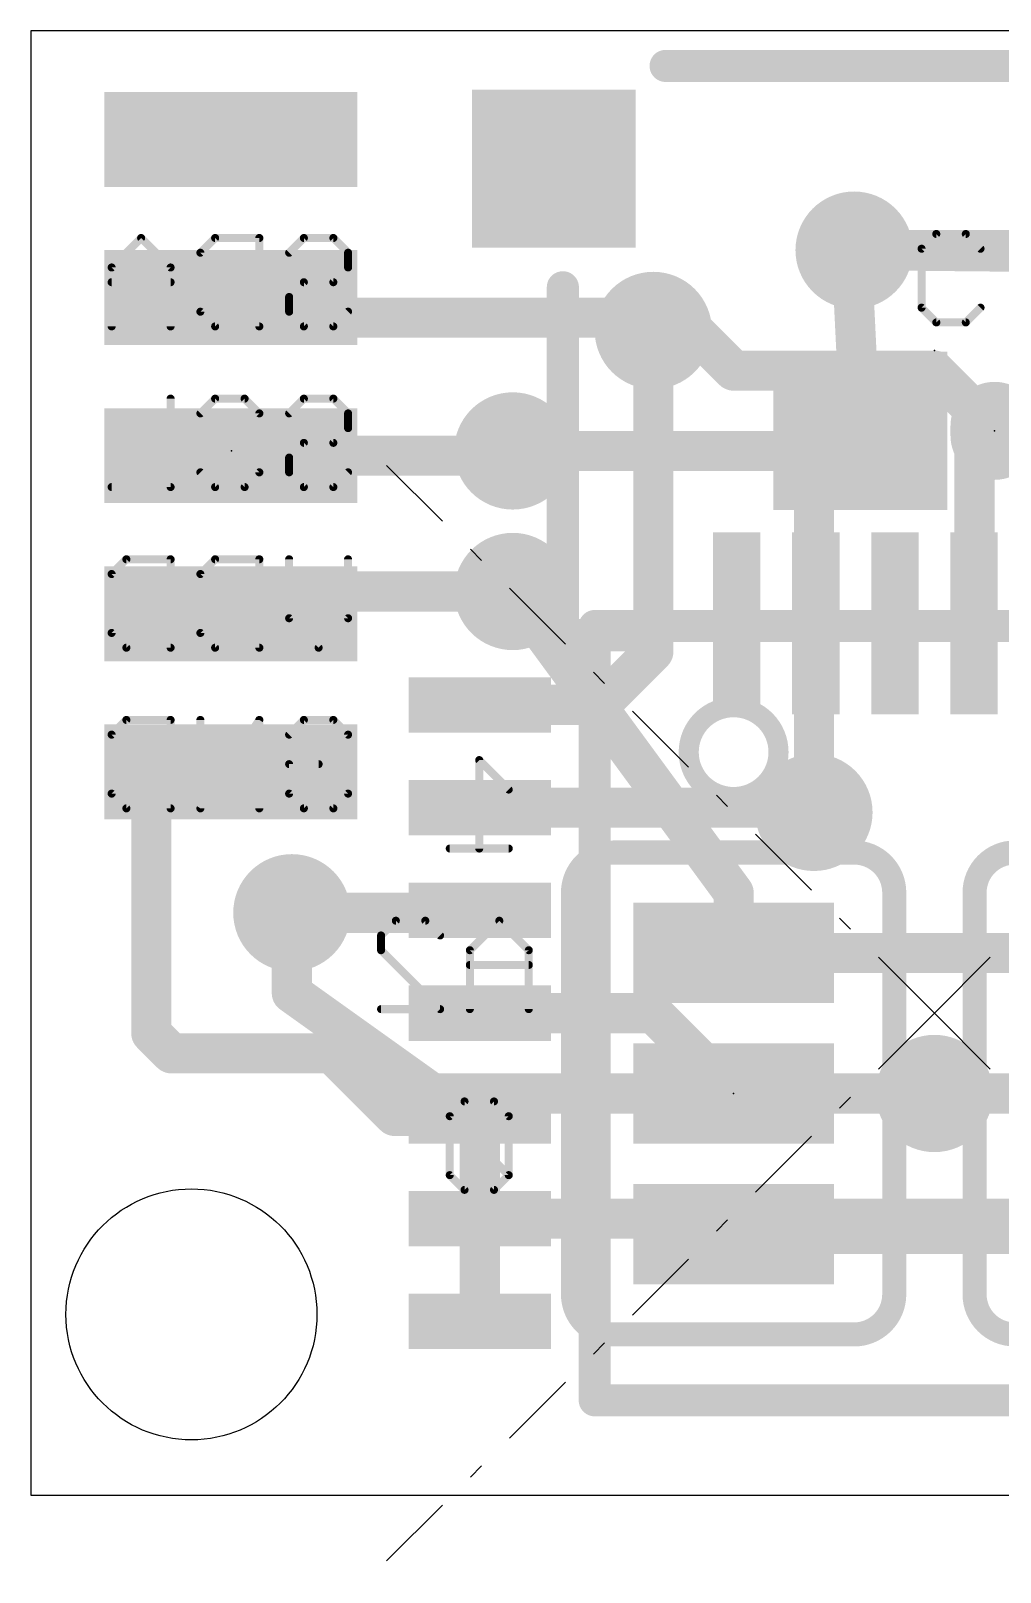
# Model space of a CAD drawing. Extents: x 1.9 to 12.9, y 2.7 to 12.4.
# Drawn here: x 1.91 to 8.04, y 2.69 to 12.44 of the extents above; entities that cross this region are included whole.
import ezdxf

# ---------------------------------------------------------------- set-up
doc = ezdxf.new("R2010")
doc.units = 0
doc.header["$MEASUREMENT"] = 0
doc.linetypes.add('DASHDOT', pattern=[1, 0.5, -0.25, 0, -0.25])
doc.layers.get('0').update_dxf_attribs({"linetype": 'CONTINUOUS'})
for name, color, linetype in [('1', 14, 'CONTINUOUS'), ('16', 174, 'CONTINUOUS'), ('18', 94, 'CONTINUOUS'), ('20', 178, 'CONTINUOUS'), ('21', 178, 'CONTINUOUS'), ('22', 251, 'CONTINUOUS'), ('23', 178, 'CONTINUOUS'), ('24', 178, 'CONTINUOUS'), ('Alignment', 2, 'CONTINUOUS')]:
    doc.layers.add(name, color=color, linetype=linetype)

# ---------------------------------------------------------------- blocks, each defined once
blk = doc.blocks.new('RECT')
blk.add_solid([(-0.5, -0.5), (0.5, -0.5), (-0.5, 0.5), (0.5, 0.5)])
blk = doc.blocks.new('ROUNDV')
at = {"const_width": 0.5}
blk.add_lwpolyline([(0, -0.25, 1), (0, 0.25, 1), (0, -0.25)], format="xyb", dxfattribs=at)

msp = doc.modelspace()

# ---------------------------------------------------------------- linework, layer by layer
at = {"layer": '1', "const_width": 0.254}
for points in [[(7.112, 11.049), (7.112, 10.707)], [(9.652, 11.049), (7.112, 11.049)], [(3.17, 10.749), (3.221, 10.622)], [(7.112, 10.707), (7.151, 9.906)], [(3.221, 10.622), (5.761, 10.622)], [(5.761, 10.622), (5.842, 10.541)], [(5.888, 10.495), (5.842, 10.541)], [(5.842, 8.509), (5.842, 10.541)], [(3.17, 9.749), (4.923, 9.749)], [(4.923, 9.749), (4.953, 9.779)], [(3.311, 8.89), (3.17, 8.749)], [(4.953, 8.89), (3.311, 8.89)], [(3.184, 8.763), (3.17, 8.749)], [(5.506, 8.173), (5.842, 8.509)], [(4.745, 8.173), (5.506, 8.173)], [(3.041, 7.62), (3.17, 7.749)], [(2.667, 6.096), (2.667, 7.62)], [(2.667, 7.62), (3.041, 7.62)], [(4.745, 7.523), (6.761, 7.523)], [(6.761, 7.523), (6.858, 7.493)], [(3.556, 6.858), (4.73, 6.858)], [(4.73, 6.858), (4.745, 6.873)], [(5.842, 6.223), (4.745, 6.223)], [(6.35, 5.715), (5.842, 6.223)], [(2.794, 5.969), (2.667, 6.096)], [(3.81, 5.969), (2.794, 5.969)], [(4.206, 5.573), (3.81, 5.969)], [(7.62, 5.715), (6.35, 5.715)], [(4.745, 5.573), (4.206, 5.573)], [(4.745, 5.573), (4.745, 4.923)], [(4.745, 4.273), (4.745, 4.923)], [(10.495, 4.923), (4.745, 4.923)]]:
    msp.add_lwpolyline(points, dxfattribs=at)
at = {"layer": '1', "const_width": 0.127}
for points in [[(7.1755, 11.049, 1), (7.0485, 11.049)], [(7.112, 11.1125, 1), (7.112, 10.9855)], [(3.2289, 10.7727, 1), (3.1111, 10.7253)], [(7.1754, 10.7101, 1), (7.0486, 10.7039)], [(3.221, 10.6855, 1), (3.221, 10.5585)], [(5.8059, 10.6669, 1), (5.7161, 10.5771)], [(5.761, 10.5585, 1), (5.761, 10.6855)], [(7.0485, 10.707, 1), (7.1755, 10.707)], [(3.1621, 10.5983, 1), (3.2799, 10.6457)], [(5.8869, 10.5859, 1), (5.7971, 10.4961)], [(5.9055, 10.541, 1), (5.7785, 10.541)], [(5.7971, 10.4961, 1), (5.8869, 10.5859)], [(5.8431, 10.4501, 1), (5.9329, 10.5399)], [(7.0876, 9.9029, 1), (7.2144, 9.9091)], [(3.17, 9.8125, 1), (3.17, 9.6855)], [(4.8781, 9.7939, 1), (4.9679, 9.7041)], [(4.9979, 9.7341, 1), (4.9081, 9.8239)], [(4.923, 9.6855, 1), (4.923, 9.8125)], [(3.311, 8.9535, 1), (3.311, 8.8265)], [(3.3559, 8.8451, 1), (3.2661, 8.9349)], [(4.953, 8.8265, 1), (4.953, 8.9535)], [(3.2289, 8.7181, 1), (3.1391, 8.8079)], [(3.1251, 8.7939, 1), (3.2149, 8.7041)], [(3.1251, 8.7939, 1), (3.2149, 8.7041)], [(5.8869, 8.4641, 1), (5.7971, 8.5539)], [(5.7785, 8.509, 1), (5.9055, 8.509)], [(4.745, 8.2365, 1), (4.745, 8.1095)], [(5.506, 8.1095, 1), (5.506, 8.2365)], [(5.4611, 8.2179, 1), (5.5509, 8.1281)], [(3.2149, 7.7041, 1), (3.1251, 7.7939)], [(2.7305, 7.62, 1), (2.6035, 7.62)], [(2.667, 7.6835, 1), (2.667, 7.5565)], [(2.9961, 7.6649, 1), (3.0859, 7.5751)], [(3.041, 7.5565, 1), (3.041, 7.6835)], [(4.745, 7.5865, 1), (4.745, 7.4595)], [(6.7798, 7.5837, 1), (6.7422, 7.4623)], [(6.761, 7.4595, 1), (6.761, 7.5865)], [(6.8392, 7.4323, 1), (6.8768, 7.5537)], [(3.556, 6.9215, 1), (3.556, 6.7945)], [(4.6851, 6.9029, 1), (4.7749, 6.8131)], [(4.7899, 6.8281, 1), (4.7001, 6.9179)], [(4.73, 6.7945, 1), (4.73, 6.9215)], [(4.745, 6.2865, 1), (4.745, 6.1595)], [(5.8869, 6.2679, 1), (5.7971, 6.1781)], [(5.842, 6.1595, 1), (5.842, 6.2865)], [(2.7119, 6.1409, 1), (2.6221, 6.0511)], [(2.6035, 6.096, 1), (2.7305, 6.096)], [(2.794, 6.0325, 1), (2.794, 5.9055)], [(2.7491, 5.9241, 1), (2.8389, 6.0139)], [(3.8549, 6.0139, 1), (3.7651, 5.9241)], [(3.81, 5.9055, 1), (3.81, 6.0325)], [(6.35, 5.7785, 1), (6.35, 5.6515)], [(6.3051, 5.6701, 1), (6.3949, 5.7599)], [(7.62, 5.6515, 1), (7.62, 5.7785)], [(4.206, 5.6365, 1), (4.206, 5.5095)], [(4.1611, 5.5281, 1), (4.2509, 5.6179)], [(4.8085, 5.573, 1), (4.6815, 5.573)], [(4.745, 5.5095, 1), (4.745, 5.6365)], [(4.8085, 4.923, 1), (4.6815, 4.923)], [(4.745, 4.9865, 1), (4.745, 4.8595)], [(4.6815, 4.923, 1), (4.8085, 4.923)], [(4.6815, 4.273, 1), (4.8085, 4.273)]]:
    msp.add_lwpolyline(points, format="xyb", dxfattribs=at)
at = {"layer": '16', "const_width": 0.254}
for points in [[(8.37, 11.037), (7.112, 11.049)], [(5.842, 10.541), (6.096, 10.541)], [(6.096, 10.541), (6.35, 10.287)], [(6.35, 10.287), (7.62, 10.287)], [(7.62, 10.287), (7.874, 10.033)], [(7.874, 10.033), (7.874, 8.693)], [(4.953, 9.779), (6.858, 9.779)], [(6.858, 9.779), (6.858, 8.701)], [(6.35, 6.985), (4.953, 8.89)], [(6.858, 8.701), (6.87, 8.689)], [(6.858, 8.677), (6.87, 8.689)], [(6.858, 7.493), (6.858, 8.677)], [(7.874, 8.693), (7.87, 8.689)], [(6.35, 6.604), (6.35, 6.985)], [(3.556, 6.35), (3.556, 6.858)], [(6.35, 6.604), (8.763, 6.604)], [(4.445, 5.715), (3.556, 6.35)], [(6.35, 5.715), (4.445, 5.715)], [(8.89, 5.715), (7.62, 5.715)], [(6.35, 4.826), (8.89, 4.826)]]:
    msp.add_lwpolyline(points, dxfattribs=at)
at = {"layer": '16', "const_width": 0.127}
for points in [[(7.1126, 11.1125, 1), (7.1114, 10.9855)], [(5.842, 10.6045, 1), (5.842, 10.4775)], [(6.1409, 10.5859, 1), (6.0511, 10.4961)], [(6.096, 10.4775, 1), (6.096, 10.6045)], [(6.35, 10.3505, 1), (6.35, 10.2235)], [(6.3051, 10.2421, 1), (6.3949, 10.3319)], [(7.6649, 10.3319, 1), (7.5751, 10.2421)], [(7.62, 10.2235, 1), (7.62, 10.3505)], [(7.9375, 10.033, 1), (7.8105, 10.033)], [(7.8291, 9.9881, 1), (7.9189, 10.0779)], [(4.953, 9.8425, 1), (4.953, 9.7155)], [(6.9215, 9.779, 1), (6.7945, 9.779)], [(6.858, 9.7155, 1), (6.858, 9.8425)], [(5.0042, 8.9276, 1), (4.9018, 8.8524)], [(6.9029, 8.7459, 1), (6.8131, 8.6561)], [(6.9215, 8.677, 1), (6.7945, 8.677)], [(6.8131, 8.7219, 1), (6.9029, 8.6321)], [(6.9149, 8.6441, 1), (6.8251, 8.7339)], [(6.8251, 8.6441, 1), (6.9149, 8.7339)], [(7.8251, 8.7339, 1), (7.9149, 8.6441)], [(7.9189, 8.6481, 1), (7.8291, 8.7379)], [(6.7945, 8.701, 1), (6.9215, 8.701)], [(7.8105, 8.693, 1), (7.9375, 8.693)], [(6.7945, 7.493, 1), (6.9215, 7.493)], [(6.4135, 6.985, 1), (6.2865, 6.985)], [(6.2988, 6.9474, 1), (6.4012, 7.0226)], [(3.6195, 6.858, 1), (3.4925, 6.858)], [(6.35, 6.6675, 1), (6.35, 6.5405)], [(6.2865, 6.604, 1), (6.4135, 6.604)], [(3.5929, 6.4017, 1), (3.5191, 6.2983)], [(3.4925, 6.35, 1), (3.6195, 6.35)], [(4.445, 5.7785, 1), (4.445, 5.6515)], [(4.4081, 5.6633, 1), (4.4819, 5.7667)], [(6.35, 5.6515, 1), (6.35, 5.7785)], [(7.62, 5.7785, 1), (7.62, 5.6515)], [(6.35, 4.8895, 1), (6.35, 4.7625)]]:
    msp.add_lwpolyline(points, format="xyb", dxfattribs=at)
at = {"layer": '20'}
for p, q in [((12.878, 12.436), (1.905, 12.436)), ((1.905, 12.436), (1.905, 3.175)), ((1.905, 3.175), (12.878, 3.175))]:
    msp.add_line(p, q, dxfattribs=at)
msp.add_circle((2.921, 4.318), 0.7938, dxfattribs=at)
at = {"layer": '21'}
for points, const_width in [([(7.632, 11.1511), (7.5388, 11.0579)], 0.0508), ([(7.8184, 11.1511), (7.632, 11.1511)], 0.0508), ([(7.9116, 11.0579), (7.8184, 11.1511)], 0.0508), ([(7.5388, 11.0579), (7.5388, 10.685)], 0.0508), ([(7.5388, 10.685), (7.632, 10.5918)], 0.0508), ([(7.8184, 10.5918), (7.9116, 10.685)], 0.0508), ([(7.632, 10.5918), (7.8184, 10.5918)], 0.0508), ([(8.001, 9.8755), (8.001, 9.9365)], 0.5588), ([(9.7684, 8.6714), (5.4716, 8.6714)], 0.2032), ([(5.4716, 8.6714), (5.4716, 3.7746)], 0.2032), ([(5.4716, 3.7746), (9.7684, 3.7746)], 0.2032)]:
    msp.add_lwpolyline(points, dxfattribs=dict(at, const_width=const_width))
for points, const_width in [([(7.632, 11.1638, 1), (7.632, 11.1384)], 0.0254), ([(7.641, 11.1421, 1), (7.623, 11.1601)], 0.0254), ([(7.8274, 11.1601, 1), (7.8094, 11.1421)], 0.0254), ([(7.8184, 11.1384, 1), (7.8184, 11.1638)], 0.0254), ([(7.5515, 11.0579, 1), (7.5261, 11.0579)], 0.0254), ([(7.5298, 11.0668, 1), (7.5478, 11.0489)], 0.0254), ([(7.9026, 11.0489, 1), (7.9206, 11.0668)], 0.0254), ([(7.5478, 10.694, 1), (7.5298, 10.676)], 0.0254), ([(7.5261, 10.685, 1), (7.5515, 10.685)], 0.0254), ([(7.9206, 10.676, 1), (7.9026, 10.694)], 0.0254), ([(7.632, 10.6045, 1), (7.632, 10.5791)], 0.0254), ([(7.623, 10.5828, 1), (7.641, 10.6008)], 0.0254), ([(7.8094, 10.6008, 1), (7.8274, 10.5828)], 0.0254), ([(7.8184, 10.5791, 1), (7.8184, 10.6045)], 0.0254), ([(8.1407, 9.9365, 1), (7.8613, 9.9365)], 0.2794), ([(7.8613, 9.8755, 1), (8.1407, 9.8755)], 0.2794), ([(5.4716, 8.7222, 1), (5.4716, 8.6206)], 0.1016), ([(5.5224, 8.6714, 1), (5.4208, 8.6714)], 0.1016), ([(6.35, 7.59, 1), (6.35, 8.158, 1), (6.35, 7.59)], 0.127), ([(5.4716, 3.8254, 1), (5.4716, 3.7238)], 0.1016), ([(5.4208, 3.7746, 1), (5.5224, 3.7746)], 0.1016)]:
    msp.add_lwpolyline(points, format="xyb", dxfattribs=dict(at, const_width=const_width))
at = {"layer": '22'}
for points, const_width in [([(5.92, 12.214), (9.32, 12.214)], 0.2032), ([(2.6026, 11.1257), (2.4161, 10.9393)], 0.0508), ([(2.789, 10.9393), (2.6026, 11.1257)], 0.0508), ([(2.9774, 11.0325), (3.0707, 11.1257)], 0.0508), ([(3.0707, 11.1257), (3.3503, 11.1257)], 0.0508), ([(3.3503, 11.1257), (3.3503, 10.5664)], 0.0508), ([(3.5388, 11.0325), (3.632, 11.1257)], 0.0508), ([(3.632, 11.1257), (3.8184, 11.1257)], 0.0508), ([(3.8184, 11.1257), (3.9116, 11.0325)], 0.0508), ([(2.9774, 10.6596), (2.9774, 11.0325)], 0.0508), ([(3.9116, 11.0325), (3.9116, 10.9393)], 0.0508), ([(2.4161, 10.9393), (2.4161, 10.5664)], 0.0508), ([(2.789, 10.5664), (2.789, 10.9393)], 0.0508), ([(3.9116, 10.9393), (3.8184, 10.846)], 0.0508), ([(2.789, 10.846), (2.4161, 10.846)], 0.0508), ([(3.632, 10.846), (3.5388, 10.7528)], 0.0508), ([(3.8184, 10.846), (3.632, 10.846)], 0.0508), ([(5.27, 8.614), (5.27, 10.814)], 0.2032), ([(3.5388, 10.7528), (3.5388, 10.6596)], 0.0508), ([(3.0707, 10.5664), (2.9774, 10.6596)], 0.0508), ([(3.5388, 10.6596), (3.632, 10.5664)], 0.0508), ([(3.8184, 10.5664), (3.9116, 10.6596)], 0.0508), ([(3.3503, 10.5664), (3.0707, 10.5664)], 0.0508), ([(3.632, 10.5664), (3.8184, 10.5664)], 0.0508), ([(2.789, 10.1097), (2.789, 9.5504)], 0.0508), ([(2.9774, 10.0165), (3.0707, 10.1097)], 0.0508), ([(3.0707, 10.1097), (3.2571, 10.1097)], 0.0508), ([(3.2571, 10.1097), (3.3503, 10.0165)], 0.0508), ([(3.3503, 10.0165), (3.3503, 9.6436)], 0.0508), ([(3.5388, 10.0165), (3.632, 10.1097)], 0.0508), ([(3.632, 10.1097), (3.8184, 10.1097)], 0.0508), ([(3.8184, 10.1097), (3.9116, 10.0165)], 0.0508), ([(3.9116, 10.0165), (3.9116, 9.9233)], 0.0508), ([(3.9116, 9.9233), (3.8184, 9.83)], 0.0508), ([(3.632, 9.83), (3.5388, 9.7368)], 0.0508), ([(3.8184, 9.83), (3.632, 9.83)], 0.0508), ([(3.5388, 9.7368), (3.5388, 9.6436)], 0.0508), ([(3.0707, 9.5504), (2.9774, 9.6436)], 0.0508), ([(3.3503, 9.6436), (3.2571, 9.5504)], 0.0508), ([(3.5388, 9.6436), (3.632, 9.5504)], 0.0508), ([(3.8184, 9.5504), (3.9116, 9.6436)], 0.0508), ([(2.789, 9.5504), (2.4161, 9.5504)], 0.0508), ([(3.2571, 9.5504), (3.0707, 9.5504)], 0.0508), ([(3.632, 9.5504), (3.8184, 9.5504)], 0.0508), ([(2.4161, 9.0005), (2.5093, 9.0937)], 0.0508), ([(2.5093, 9.0937), (2.789, 9.0937)], 0.0508), ([(2.789, 9.0937), (2.789, 8.5344)], 0.0508), ([(2.9774, 9.0005), (3.0707, 9.0937)], 0.0508), ([(3.0707, 9.0937), (3.3503, 9.0937)], 0.0508), ([(3.3503, 9.0937), (3.3503, 8.5344)], 0.0508), ([(3.5388, 8.7208), (3.5388, 9.0937)], 0.0508), ([(3.9116, 9.0937), (3.9116, 8.7208)], 0.0508), ([(2.4161, 8.6276), (2.4161, 9.0005)], 0.0508), ([(2.9774, 8.6276), (2.9774, 9.0005)], 0.0508), ([(3.7252, 8.5344), (3.5388, 8.7208)], 0.0508), ([(3.9116, 8.7208), (3.7252, 8.5344)], 0.0508), ([(5.82, 8.614), (5.27, 8.614)], 0.2032), ([(2.5093, 8.5344), (2.4161, 8.6276)], 0.0508), ([(3.0707, 8.5344), (2.9774, 8.6276)], 0.0508), ([(2.789, 8.5344), (2.5093, 8.5344)], 0.0508), ([(3.3503, 8.5344), (3.0707, 8.5344)], 0.0508), ([(2.4161, 7.9845), (2.5093, 8.0777)], 0.0508), ([(2.5093, 8.0777), (2.789, 8.0777)], 0.0508), ([(2.789, 8.0777), (2.789, 7.5184)], 0.0508), ([(3.3503, 8.0777), (2.9774, 7.5184)], 0.0508), ([(2.9774, 7.5184), (2.9774, 8.0777)], 0.0508), ([(3.3503, 7.5184), (3.3503, 8.0777)], 0.0508), ([(3.5388, 7.9845), (3.632, 8.0777)], 0.0508), ([(3.632, 8.0777), (3.8184, 8.0777)], 0.0508), ([(3.8184, 8.0777), (3.9116, 7.9845)], 0.0508), ([(2.4161, 7.6116), (2.4161, 7.9845)], 0.0508), ([(3.9116, 7.9845), (3.9116, 7.6116)], 0.0508), ([(3.5388, 7.6116), (3.5388, 7.798)], 0.0508), ([(3.5388, 7.798), (3.7252, 7.798)], 0.0508), ([(4.9276, 7.6373), (4.7412, 7.8237)], 0.0508), ([(4.7412, 7.8237), (4.7412, 7.2644)], 0.0508), ([(2.5093, 7.5184), (2.4161, 7.6116)], 0.0508), ([(3.632, 7.5184), (3.5388, 7.6116)], 0.0508), ([(3.9116, 7.6116), (3.8184, 7.5184)], 0.0508), ([(2.789, 7.5184), (2.5093, 7.5184)], 0.0508), ([(3.8184, 7.5184), (3.632, 7.5184)], 0.0508), ([(7.112, 7.239), (5.588, 7.239)], 0.1524), ([(4.9276, 7.2644), (4.5548, 7.2644)], 0.0508), ([(5.334, 6.985), (5.334, 4.445)], 0.1524), ([(7.366, 4.445), (7.366, 6.985)], 0.1524), ([(7.874, 6.985), (7.874, 4.445)], 0.1524), ([(4.1204, 6.7145), (4.2137, 6.8077)], 0.0508), ([(4.2137, 6.8077), (4.4001, 6.8077)], 0.0508), ([(4.4001, 6.8077), (4.4933, 6.7145)], 0.0508), ([(4.8682, 6.8077), (4.6818, 6.6213)], 0.0508), ([(5.0546, 6.6213), (4.8682, 6.8077)], 0.0508), ([(4.1204, 6.6213), (4.1204, 6.7145)], 0.0508), ([(4.4933, 6.2484), (4.1204, 6.6213)], 0.0508), ([(4.6818, 6.6213), (4.6818, 6.2484)], 0.0508), ([(5.0546, 6.2484), (5.0546, 6.6213)], 0.0508), ([(5.0546, 6.528), (4.6818, 6.528)], 0.0508), ([(4.1204, 6.2484), (4.4933, 6.2484)], 0.0508), ([(4.648, 5.6647), (4.5548, 5.5715)], 0.0508), ([(4.8344, 5.6647), (4.648, 5.6647)], 0.0508), ([(4.9276, 5.5715), (4.8344, 5.6647)], 0.0508), ([(4.5548, 5.5715), (4.5548, 5.1986)], 0.0508), ([(4.9276, 5.1986), (4.5548, 5.5715)], 0.0508), ([(4.9276, 5.1986), (4.9276, 5.5715)], 0.0508), ([(4.5548, 5.1986), (4.648, 5.1054)], 0.0508), ([(4.8344, 5.1054), (4.9276, 5.1986)], 0.0508), ([(4.648, 5.1054), (4.8344, 5.1054)], 0.0508), ([(7.112, 4.191), (5.588, 4.191)], 0.1524)]:
    msp.add_lwpolyline(points, dxfattribs=dict(at, const_width=const_width))
for points, const_width in [([(5.92, 12.2648, 1), (5.92, 12.1632)], 0.1016), ([(2.6115, 11.1347, 1), (2.5936, 11.1167)], 0.0254), ([(2.6115, 11.1167, 1), (2.5936, 11.1347)], 0.0254), ([(3.0707, 11.1384, 1), (3.0707, 11.113)], 0.0254), ([(3.0796, 11.1167, 1), (3.0617, 11.1347)], 0.0254), ([(3.363, 11.1257, 1), (3.3376, 11.1257)], 0.0254), ([(3.3503, 11.113, 1), (3.3503, 11.1384)], 0.0254), ([(3.632, 11.1384, 1), (3.632, 11.113)], 0.0254), ([(3.6409, 11.1167, 1), (3.623, 11.1347)], 0.0254), ([(3.8274, 11.1347, 1), (3.8094, 11.1167)], 0.0254), ([(3.8184, 11.113, 1), (3.8184, 11.1384)], 0.0254), ([(2.9901, 11.0325, 1), (2.9647, 11.0325)], 0.0254), ([(2.9685, 11.0414, 1), (2.9864, 11.0235)], 0.0254), ([(3.5298, 11.0414, 1), (3.5477, 11.0235)], 0.0254), ([(3.9243, 11.0325, 1), (3.8989, 11.0325)], 0.0254), ([(3.9026, 11.0235, 1), (3.9206, 11.0414)], 0.0254), ([(2.4288, 10.9393, 1), (2.4034, 10.9393)], 0.0254), ([(2.4072, 10.9482, 1), (2.4251, 10.9303)], 0.0254), ([(2.8017, 10.9393, 1), (2.7763, 10.9393)], 0.0254), ([(2.78, 10.9303, 1), (2.798, 10.9482)], 0.0254), ([(3.8989, 10.9393, 1), (3.9243, 10.9393)], 0.0254), ([(3.9206, 10.9303, 1), (3.9026, 10.9482)], 0.0254), ([(2.4161, 10.8587, 1), (2.4161, 10.8333)], 0.0254), ([(2.789, 10.8333, 1), (2.789, 10.8587)], 0.0254), ([(3.632, 10.8587, 1), (3.632, 10.8333)], 0.0254), ([(3.6409, 10.8371, 1), (3.623, 10.855)], 0.0254), ([(3.8094, 10.855, 1), (3.8274, 10.8371)], 0.0254), ([(3.8184, 10.8333, 1), (3.8184, 10.8587)], 0.0254), ([(5.3208, 10.814, 1), (5.2192, 10.814)], 0.1016), ([(3.5515, 10.7528, 1), (3.5261, 10.7528)], 0.0254), ([(3.5298, 10.7618, 1), (3.5477, 10.7438)], 0.0254), ([(2.9647, 10.6596, 1), (2.9901, 10.6596)], 0.0254), ([(2.9864, 10.6686, 1), (2.9685, 10.6506)], 0.0254), ([(3.5477, 10.6686, 1), (3.5298, 10.6506)], 0.0254), ([(3.5261, 10.6596, 1), (3.5515, 10.6596)], 0.0254), ([(3.9206, 10.6506, 1), (3.9026, 10.6686)], 0.0254), ([(2.4034, 10.5664, 1), (2.4288, 10.5664)], 0.0254), ([(2.7763, 10.5664, 1), (2.8017, 10.5664)], 0.0254), ([(3.0707, 10.5791, 1), (3.0707, 10.5537)], 0.0254), ([(3.0617, 10.5574, 1), (3.0796, 10.5754)], 0.0254), ([(3.3376, 10.5664, 1), (3.363, 10.5664)], 0.0254), ([(3.3503, 10.5537, 1), (3.3503, 10.5791)], 0.0254), ([(3.632, 10.5791, 1), (3.632, 10.5537)], 0.0254), ([(3.623, 10.5574, 1), (3.6409, 10.5754)], 0.0254), ([(3.8094, 10.5754, 1), (3.8274, 10.5574)], 0.0254), ([(3.8184, 10.5537, 1), (3.8184, 10.5791)], 0.0254), ([(2.8017, 10.1097, 1), (2.7763, 10.1097)], 0.0254), ([(3.0707, 10.1224, 1), (3.0707, 10.097)], 0.0254), ([(3.0796, 10.1007, 1), (3.0617, 10.1187)], 0.0254), ([(3.2661, 10.1187, 1), (3.2481, 10.1007)], 0.0254), ([(3.2571, 10.097, 1), (3.2571, 10.1224)], 0.0254), ([(3.363, 10.0165, 1), (3.3376, 10.0165)], 0.0254), ([(3.632, 10.1224, 1), (3.632, 10.097)], 0.0254), ([(3.6409, 10.1007, 1), (3.623, 10.1187)], 0.0254), ([(3.8274, 10.1187, 1), (3.8094, 10.1007)], 0.0254), ([(3.8184, 10.097, 1), (3.8184, 10.1224)], 0.0254), ([(3.9243, 10.0165, 1), (3.8989, 10.0165)], 0.0254), ([(2.9685, 10.0254, 1), (2.9864, 10.0075)], 0.0254), ([(3.3413, 10.0075, 1), (3.3593, 10.0254)], 0.0254), ([(3.5298, 10.0254, 1), (3.5477, 10.0075)], 0.0254), ([(3.9026, 10.0075, 1), (3.9206, 10.0254)], 0.0254), ([(3.9206, 9.9143, 1), (3.9026, 9.9322)], 0.0254), ([(3.632, 9.8427, 1), (3.632, 9.8173)], 0.0254), ([(3.6409, 9.8211, 1), (3.623, 9.839)], 0.0254), ([(3.8094, 9.839, 1), (3.8274, 9.8211)], 0.0254), ([(3.8184, 9.8173, 1), (3.8184, 9.8427)], 0.0254), ([(3.8989, 9.9233, 1), (3.9243, 9.9233)], 0.0254), ([(3.5515, 9.7368, 1), (3.5261, 9.7368)], 0.0254), ([(3.5298, 9.7458, 1), (3.5477, 9.7278)], 0.0254), ([(2.9864, 9.6526, 1), (2.9685, 9.6346)], 0.0254), ([(3.3376, 9.6436, 1), (3.363, 9.6436)], 0.0254), ([(3.3593, 9.6346, 1), (3.3413, 9.6526)], 0.0254), ([(3.5477, 9.6526, 1), (3.5298, 9.6346)], 0.0254), ([(3.5261, 9.6436, 1), (3.5515, 9.6436)], 0.0254), ([(3.9206, 9.6346, 1), (3.9026, 9.6526)], 0.0254), ([(2.4161, 9.5631, 1), (2.4161, 9.5377)], 0.0254), ([(2.7763, 9.5504, 1), (2.8017, 9.5504)], 0.0254), ([(2.789, 9.5377, 1), (2.789, 9.5631)], 0.0254), ([(3.0707, 9.5631, 1), (3.0707, 9.5377)], 0.0254), ([(3.0617, 9.5414, 1), (3.0796, 9.5594)], 0.0254), ([(3.2481, 9.5594, 1), (3.2661, 9.5414)], 0.0254), ([(3.2571, 9.5377, 1), (3.2571, 9.5631)], 0.0254), ([(3.632, 9.5631, 1), (3.632, 9.5377)], 0.0254), ([(3.623, 9.5414, 1), (3.6409, 9.5594)], 0.0254), ([(3.8094, 9.5594, 1), (3.8274, 9.5414)], 0.0254), ([(3.8184, 9.5377, 1), (3.8184, 9.5631)], 0.0254), ([(2.5093, 9.1064, 1), (2.5093, 9.081)], 0.0254), ([(2.5183, 9.0847, 1), (2.5004, 9.1027)], 0.0254), ([(2.8017, 9.0937, 1), (2.7763, 9.0937)], 0.0254), ([(2.789, 9.081, 1), (2.789, 9.1064)], 0.0254), ([(3.0707, 9.1064, 1), (3.0707, 9.081)], 0.0254), ([(3.0796, 9.0847, 1), (3.0617, 9.1027)], 0.0254), ([(3.363, 9.0937, 1), (3.3376, 9.0937)], 0.0254), ([(3.3503, 9.081, 1), (3.3503, 9.1064)], 0.0254), ([(3.5515, 9.0937, 1), (3.5261, 9.0937)], 0.0254), ([(3.9243, 9.0937, 1), (3.8989, 9.0937)], 0.0254), ([(2.4288, 9.0005, 1), (2.4034, 9.0005)], 0.0254), ([(2.4072, 9.0094, 1), (2.4251, 8.9915)], 0.0254), ([(2.9901, 9.0005, 1), (2.9647, 9.0005)], 0.0254), ([(2.9685, 9.0094, 1), (2.9864, 8.9915)], 0.0254), ([(3.5477, 8.7298, 1), (3.5298, 8.7118)], 0.0254), ([(3.5261, 8.7208, 1), (3.5515, 8.7208)], 0.0254), ([(3.8989, 8.7208, 1), (3.9243, 8.7208)], 0.0254), ([(3.9206, 8.7118, 1), (3.9026, 8.7298)], 0.0254), ([(5.27, 8.6648, 1), (5.27, 8.5632)], 0.1016), ([(5.82, 8.5632, 1), (5.82, 8.6648)], 0.1016), ([(2.4034, 8.6276, 1), (2.4288, 8.6276)], 0.0254), ([(2.4251, 8.6366, 1), (2.4072, 8.6186)], 0.0254), ([(2.9647, 8.6276, 1), (2.9901, 8.6276)], 0.0254), ([(2.9864, 8.6366, 1), (2.9685, 8.6186)], 0.0254), ([(5.2192, 8.614, 1), (5.3208, 8.614)], 0.1016), ([(2.5093, 8.5471, 1), (2.5093, 8.5217)], 0.0254), ([(2.5004, 8.5254, 1), (2.5183, 8.5434)], 0.0254), ([(2.7763, 8.5344, 1), (2.8017, 8.5344)], 0.0254), ([(2.789, 8.5217, 1), (2.789, 8.5471)], 0.0254), ([(3.0707, 8.5471, 1), (3.0707, 8.5217)], 0.0254), ([(3.0617, 8.5254, 1), (3.0796, 8.5434)], 0.0254), ([(3.3376, 8.5344, 1), (3.363, 8.5344)], 0.0254), ([(3.3503, 8.5217, 1), (3.3503, 8.5471)], 0.0254), ([(3.7162, 8.5434, 1), (3.7342, 8.5254)], 0.0254), ([(3.7162, 8.5254, 1), (3.7342, 8.5434)], 0.0254), ([(2.5093, 8.0904, 1), (2.5093, 8.065)], 0.0254), ([(2.5183, 8.0687, 1), (2.5004, 8.0867)], 0.0254), ([(2.8017, 8.0777, 1), (2.7763, 8.0777)], 0.0254), ([(2.789, 8.065, 1), (2.789, 8.0904)], 0.0254), ([(2.9901, 8.0777, 1), (2.9647, 8.0777)], 0.0254), ([(3.363, 8.0777, 1), (3.3376, 8.0777)], 0.0254), ([(3.3609, 8.0706, 1), (3.3397, 8.0847)], 0.0254), ([(3.632, 8.0904, 1), (3.632, 8.065)], 0.0254), ([(3.6409, 8.0687, 1), (3.623, 8.0867)], 0.0254), ([(3.8274, 8.0867, 1), (3.8094, 8.0687)], 0.0254), ([(3.8184, 8.065, 1), (3.8184, 8.0904)], 0.0254), ([(2.4288, 7.9845, 1), (2.4034, 7.9845)], 0.0254), ([(2.4072, 7.9934, 1), (2.4251, 7.9755)], 0.0254), ([(3.5298, 7.9934, 1), (3.5477, 7.9755)], 0.0254), ([(3.9243, 7.9845, 1), (3.8989, 7.9845)], 0.0254), ([(3.9026, 7.9755, 1), (3.9206, 7.9934)], 0.0254), ([(3.5515, 7.798, 1), (3.5261, 7.798)], 0.0254), ([(3.5388, 7.8107, 1), (3.5388, 7.7853)], 0.0254), ([(3.7252, 7.7853, 1), (3.7252, 7.8107)], 0.0254), ([(4.7502, 7.8327, 1), (4.7322, 7.8147)], 0.0254), ([(4.7539, 7.8237, 1), (4.7285, 7.8237)], 0.0254), ([(2.4034, 7.6116, 1), (2.4288, 7.6116)], 0.0254), ([(2.4251, 7.6206, 1), (2.4072, 7.6026)], 0.0254), ([(3.5477, 7.6206, 1), (3.5298, 7.6026)], 0.0254), ([(3.5261, 7.6116, 1), (3.5515, 7.6116)], 0.0254), ([(3.8989, 7.6116, 1), (3.9243, 7.6116)], 0.0254), ([(3.9206, 7.6026, 1), (3.9026, 7.6206)], 0.0254), ([(4.9186, 7.6283, 1), (4.9366, 7.6462)], 0.0254), ([(2.5093, 7.5311, 1), (2.5093, 7.5057)], 0.0254), ([(2.5004, 7.5094, 1), (2.5183, 7.5274)], 0.0254), ([(2.7763, 7.5184, 1), (2.8017, 7.5184)], 0.0254), ([(2.789, 7.5057, 1), (2.789, 7.5311)], 0.0254), ([(2.9647, 7.5184, 1), (2.9901, 7.5184)], 0.0254), ([(2.9669, 7.5254, 1), (2.988, 7.5114)], 0.0254), ([(3.3376, 7.5184, 1), (3.363, 7.5184)], 0.0254), ([(3.632, 7.5311, 1), (3.632, 7.5057)], 0.0254), ([(3.623, 7.5094, 1), (3.6409, 7.5274)], 0.0254), ([(3.8094, 7.5274, 1), (3.8274, 7.5094)], 0.0254), ([(3.8184, 7.5057, 1), (3.8184, 7.5311)], 0.0254), ([(5.588, 7.239, 0.4142), (5.334, 6.985)], 0.1524), ([(5.588, 7.2771, 1), (5.588, 7.2009)], 0.0762), ([(5.588, 7.2009, 1), (5.588, 7.2771)], 0.0762), ([(7.366, 6.985, 0.4142), (7.112, 7.239)], 0.1524), ([(7.112, 7.2771, 1), (7.112, 7.2009)], 0.0762), ([(7.112, 7.2009, 1), (7.112, 7.2771)], 0.0762), ([(8.128, 7.239, 0.4142), (7.874, 6.985)], 0.1524), ([(4.5548, 7.2771, 1), (4.5548, 7.2517)], 0.0254), ([(4.7285, 7.2644, 1), (4.7539, 7.2644)], 0.0254), ([(4.9276, 7.2517, 1), (4.9276, 7.2771)], 0.0254), ([(5.3721, 6.985, 1), (5.2959, 6.985)], 0.0762), ([(5.2959, 6.985, 1), (5.3721, 6.985)], 0.0762), ([(7.4041, 6.985, 1), (7.3279, 6.985)], 0.0762), ([(7.3279, 6.985, 1), (7.4041, 6.985)], 0.0762), ([(7.9121, 6.985, 1), (7.8359, 6.985)], 0.0762), ([(7.8359, 6.985, 1), (7.9121, 6.985)], 0.0762), ([(4.2137, 6.8204, 1), (4.2137, 6.795)], 0.0254), ([(4.2226, 6.7987, 1), (4.2047, 6.8167)], 0.0254), ([(4.4091, 6.8167, 1), (4.3911, 6.7987)], 0.0254), ([(4.4001, 6.795, 1), (4.4001, 6.8204)], 0.0254), ([(4.8772, 6.8167, 1), (4.8592, 6.7987)], 0.0254), ([(4.8772, 6.7987, 1), (4.8592, 6.8167)], 0.0254), ([(4.1331, 6.7145, 1), (4.1077, 6.7145)], 0.0254), ([(4.1115, 6.7234, 1), (4.1294, 6.7055)], 0.0254), ([(4.4843, 6.7055, 1), (4.5023, 6.7234)], 0.0254), ([(4.1077, 6.6213, 1), (4.1331, 6.6213)], 0.0254), ([(4.1294, 6.6302, 1), (4.1115, 6.6123)], 0.0254), ([(4.6944, 6.6213, 1), (4.6691, 6.6213)], 0.0254), ([(4.6728, 6.6302, 1), (4.6907, 6.6123)], 0.0254), ([(5.0673, 6.6213, 1), (5.0419, 6.6213)], 0.0254), ([(5.0456, 6.6123, 1), (5.0636, 6.6302)], 0.0254), ([(4.6818, 6.5407, 1), (4.6818, 6.5153)], 0.0254), ([(5.0546, 6.5153, 1), (5.0546, 6.5407)], 0.0254), ([(4.1204, 6.2611, 1), (4.1204, 6.2357)], 0.0254), ([(4.4843, 6.2394, 1), (4.5023, 6.2574)], 0.0254), ([(4.4933, 6.2357, 1), (4.4933, 6.2611)], 0.0254), ([(4.6691, 6.2484, 1), (4.6944, 6.2484)], 0.0254), ([(5.0419, 6.2484, 1), (5.0673, 6.2484)], 0.0254), ([(4.648, 5.6774, 1), (4.648, 5.652)], 0.0254), ([(4.6569, 5.6557, 1), (4.639, 5.6737)], 0.0254), ([(4.8434, 5.6737, 1), (4.8254, 5.6557)], 0.0254), ([(4.8344, 5.652, 1), (4.8344, 5.6774)], 0.0254), ([(4.5675, 5.5715, 1), (4.5421, 5.5715)], 0.0254), ([(4.5637, 5.5804, 1), (4.5458, 5.5625)], 0.0254), ([(4.5458, 5.5804, 1), (4.5637, 5.5625)], 0.0254), ([(4.9403, 5.5715, 1), (4.9149, 5.5715)], 0.0254), ([(4.9186, 5.5625, 1), (4.9366, 5.5804)], 0.0254), ([(4.5637, 5.2076, 1), (4.5458, 5.1896)], 0.0254), ([(4.5421, 5.1986, 1), (4.5675, 5.1986)], 0.0254), ([(4.9149, 5.1986, 1), (4.9403, 5.1986)], 0.0254), ([(4.9366, 5.1896, 1), (4.9186, 5.2076)], 0.0254), ([(4.9186, 5.1896, 1), (4.9366, 5.2076)], 0.0254), ([(4.648, 5.1181, 1), (4.648, 5.0927)], 0.0254), ([(4.639, 5.0964, 1), (4.6569, 5.1144)], 0.0254), ([(4.8254, 5.1144, 1), (4.8434, 5.0964)], 0.0254), ([(4.8344, 5.0927, 1), (4.8344, 5.1181)], 0.0254), ([(5.334, 4.445, 0.4142), (5.588, 4.191)], 0.1524), ([(5.3721, 4.445, 1), (5.2959, 4.445)], 0.0762), ([(7.112, 4.191, 0.4142), (7.366, 4.445)], 0.1524), ([(7.4041, 4.445, 1), (7.3279, 4.445)], 0.0762), ([(7.874, 4.445, 0.4142), (8.128, 4.191)], 0.1524), ([(7.9121, 4.445, 1), (7.8359, 4.445)], 0.0762), ([(5.2959, 4.445, 1), (5.3721, 4.445)], 0.0762), ([(7.3279, 4.445, 1), (7.4041, 4.445)], 0.0762), ([(7.8359, 4.445, 1), (7.9121, 4.445)], 0.0762), ([(5.588, 4.2291, 1), (5.588, 4.1529)], 0.0762), ([(5.588, 4.1529, 1), (5.588, 4.2291)], 0.0762), ([(7.112, 4.2291, 1), (7.112, 4.1529)], 0.0762), ([(7.112, 4.1529, 1), (7.112, 4.2291)], 0.0762)]:
    msp.add_lwpolyline(points, format="xyb", dxfattribs=dict(at, const_width=const_width))
at = {"layer": '23'}
for p in [(8.001, 9.906), (3.175, 9.779)]:
    msp.add_point(p, dxfattribs=at)
at = {"layer": '23', "linetype": 'DASHDOT'}
msp.add_point((7.62, 6.223), dxfattribs=at)
at = {"layer": '24'}
for p in [(7.62, 10.414), (6.35, 5.715)]:
    msp.add_point(p, dxfattribs=at)
at = {"layer": 'Alignment', "linetype": 'DASHDOT'}
for q in [(4.0845, 9.7585), (11.1555, 9.7585), (4.0845, 2.6875), (4.0845, 2.6875), (11.1555, 2.6875)]:
    msp.add_line((7.62, 6.223), q, dxfattribs=at)

# ---------------------------------------------------------------- block references
at = {"layer": '1', "xscale": 0.6, "yscale": 1.6, "rotation": 90}
for p in [(3.17, 11.749), (3.17, 10.749), (3.17, 9.749), (3.17, 8.749), (3.17, 7.749)]:
    msp.add_blockref('RECT', p, dxfattribs=at)
at = {"layer": '1', "xscale": 1.1, "rotation": 180}
msp.add_blockref('RECT', (7.151, 9.906), dxfattribs=at)
at = {"layer": '1', "xscale": 0.9, "yscale": 0.35}
for p in [(4.745, 8.173), (4.745, 7.523), (4.745, 6.873), (4.745, 6.223), (4.745, 5.573), (4.745, 4.923), (4.745, 4.273)]:
    msp.add_blockref('RECT', p, dxfattribs=at)
at = {"layer": '16', "xscale": 1.034999999999999}
msp.add_blockref('RECT', (5.2125, 11.564), dxfattribs=at)
at = {"layer": '16', "xscale": 0.3, "yscale": 1.149999999999999}
for p in [(6.37, 8.689), (6.87, 8.689), (7.37, 8.689), (7.87, 8.689)]:
    msp.add_blockref('RECT', p, dxfattribs=at)
at = {"layer": '16', "xscale": 0.635, "yscale": 1.27, "rotation": 270}
for p in [(6.35, 6.604), (6.35, 5.715), (6.35, 4.826)]:
    msp.add_blockref('RECT', p, dxfattribs=at)
at = {"layer": '18', "xscale": 0.7417, "yscale": 0.7417}
for p in [(7.112, 11.049), (7.112, 11.049), (5.842, 10.541), (5.842, 10.541), (4.953, 9.779), (4.953, 9.779), (4.953, 8.89), (4.953, 8.89), (6.858, 7.493), (6.858, 7.493), (3.556, 6.858), (3.556, 6.858), (7.62, 5.715), (7.62, 5.715)]:
    msp.add_blockref('ROUNDV', p, dxfattribs=at)

doc.saveas('drawing.dxf')
